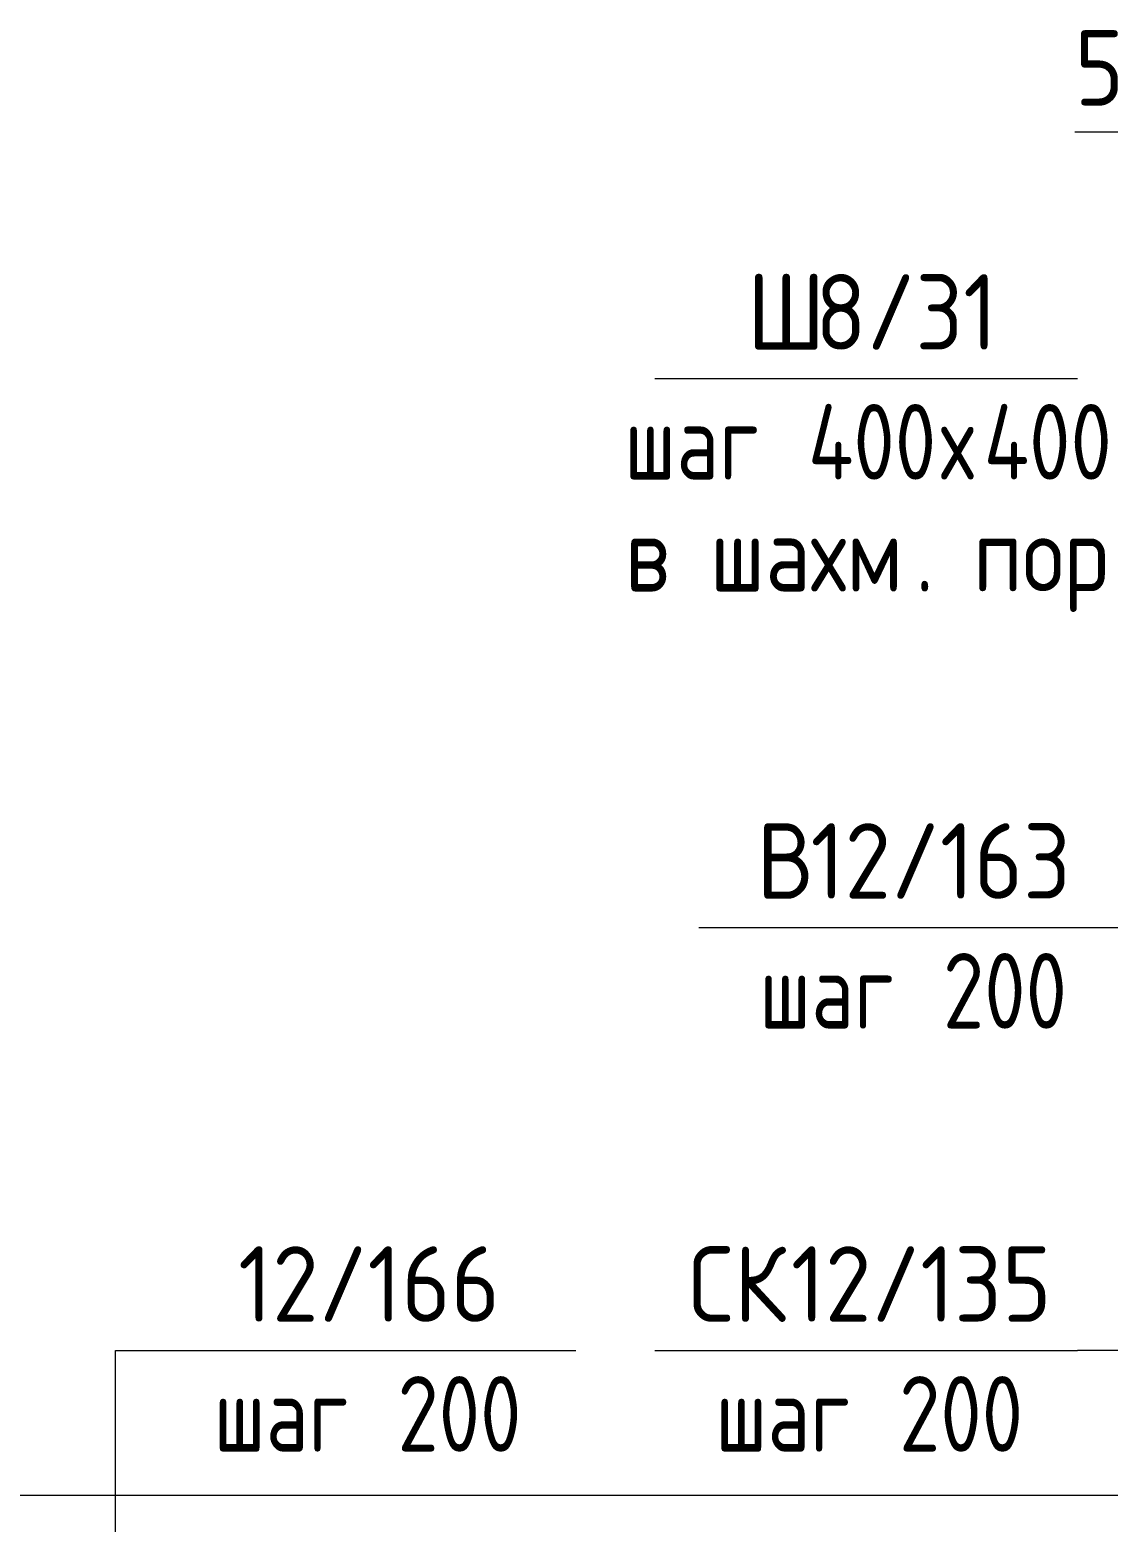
# Model space of a CAD drawing. Header units: millimetres. Extents: x 2384 to 38512, y -3571 to 48684.
# Drawn here: x 28793 to 29508, y -2588 to -1599 of the extents above; entities that cross this region are included whole.
import ezdxf

# ---------------------------------------------------------------- set-up
doc = ezdxf.new("R2010")
doc.units = ezdxf.units.MM
for name, color, linetype, lineweight in [('AA_Dim', 7, 'Continuous', 9), ('AA_Dim-20', 7, 'Continuous', 9), ('AA_Vinoska', 7, 'Continuous', 9), ('Gen_Text', 7, 'Continuous', 9), ('KR_Fundament', 7, 'Continuous', 20)]:
    doc.layers.add(name, color=color, linetype=linetype, lineweight=lineweight)
doc.styles.add('ISOCPEUR_1', font='isocpeur.ttf', dxfattribs={"width": 0.9, "height": 50})
doc.styles.add('ISOCPEUR_2', font='isocpeur.ttf', dxfattribs={"width": 0.8, "height": 50})
doc.styles.add('ISOCPEUR_3', font='isocpeur.ttf', dxfattribs={"width": 0.85, "height": 50})
doc.dimstyles.new('00_Точн_3_знака__прозр_', dxfattribs={"dimscale": 304.8, "dimtxt": 49.799059, "dimasz": 0.111549, "dimexe": 0.098425, "dimexo": 0.065617, "dimgap": 0.006562, "dimtad": 1, "dimdec": 3, "dimrnd": 0.001, "dimdsep": 46, "dimtxsty": 'ISOCPEUR_1', "dimblk1": 'OBLIQUE', "dimblk2": 'OBLIQUE', "dimsah": 1, "dimcen": 0.09, "dimdle": 0.098425, "dimazin": 0, "dimtfac": 1, "dimtdec": 4, "dimtix": 1, "dimtmove": 1, "dimatfit": 3, "dimfxl": 1, "dimtvp": 1, "dimtolj": 1, "dimtzin": 0, "dimlwd": 18, "dimlwe": 18, "dimarcsym": 2})

# ---------------------------------------------------------------- blocks, each defined once
blk = doc.blocks.new('DIMBLOCK186-Сечение 4')
at = {"layer": 'AA_Dim-20', "lineweight": 30}
for p, q in [((29559.19, -1666.94), (29576.19, -1649.94)), ((29617.19, -1666.94), (29634.19, -1649.94)), ((29559.19, -1666.94), (29542.19, -1683.94)), ((29617.19, -1666.94), (29600.19, -1683.94))]:
    blk.add_line(p, q, dxfattribs=at)
at = {"layer": 'AA_Dim-20', "lineweight": 18}
for p, q in [((29485.52, -1666.94), (29568.72, -1666.94)), ((29529.19, -1666.94), (29617.19, -1666.94)), ((29559.19, -1662.89), (29559.19, -1696.94)), ((29559.19, -1666.94), (29559.19, -1662.89)), ((29568.72, -1666.94), (29588.19, -1666.94)), ((29617.19, -1662.89), (29617.19, -1696.94)), ((29617.19, -1666.94), (29617.19, -1662.89))]:
    blk.add_line(p, q, dxfattribs=at)
at = {"layer": 'AA_Dim-20', "color": 0, "lineweight": 18, "insert": (29485.52, -1599.61), "char_height": 50, "width": 75.8478, "attachment_point": 1, "line_spacing_factor": 1.149209, "style": 'ISOCPEUR_1'}
blk.add_mtext('58', dxfattribs=at)
blk = doc.blocks.new('_Oblique')
at = {"color": 0, "linetype": 'ByBlock', "lineweight": -2}
blk.add_line((-0.5, -0.5), (0.5, 0.5), dxfattribs=at)
blk = doc.blocks.new('042_М_Арматуры - Диам длина поз _ Комментарий-2260297-Сечение 4')
at = {"layer": 'AA_Vinoska'}
blk.add_line((-4332.77, -2193.96), (-4052.77, -2193.96), dxfattribs=at)

msp = doc.modelspace()

# ---------------------------------------------------------------- linework, layer by layer
at = {"layer": 'AA_Vinoska'}
for p, q in [((28850.3213, -2474.1319), (28875.1786, -2474.1319)), ((28850.3213, -2612.831), (28850.3213, -2474.1319)), ((29516.487, -2474.1319), (29487.4387, -2474.1319))]:
    msp.add_line(p, q, dxfattribs=at)
at = {"layer": 'KR_Fundament'}
msp.add_line((29559.1945, -2570), (28259.1948, -2570), dxfattribs=at)

# ---------------------------------------------------------------- block references
at = {"layer": 'AA_Vinoska'}
for p in [(33540.2081, 363.5982), (33569.2564, 0), (33207.9481, -280.1748), (33540.2081, -280.1748)]:
    msp.add_blockref('042_М_Арматуры - Диам длина поз _ Комментарий-2260297-Сечение 4', p, dxfattribs=at)

# ---------------------------------------------------------------- texts
at = {"layer": 'AA_Vinoska', "char_height": 50, "attachment_point": 1}
for s, insert, width, style in [('\\fISOCPEUR|b0|i0|c204|p34|;\\W.9;Ш', (29268.4315, -1761.2768), 54.835425, 'ISOCPEUR_1'), ('8/31', (29313.6752, -1761.2768), 144.30375, 'ISOCPEUR_1'), (' 400', (29283.4598, -1847.2579), 137.2489, 'ISOCPEUR_2'), ('400', (29425.2765, -1847.2579), 107.7468, 'ISOCPEUR_2'), ('шаг', (29187.1515, -1847.2579), 116.7257, 'ISOCPEUR_2'), ('\\fISOCPEUR|b0|i0|c204|p34|;\\W.8;х', (29396.7015, -1847.2579), 34.6329, 'ISOCPEUR_2'), ('\\fISOCPEUR|b0|i0|c204|p34|;\\W.9;В', (29274.8898, -2124.875), 43.291125, 'ISOCPEUR_1'), ('12/163', (29310.6085, -2124.875), 210.683475, 'ISOCPEUR_1'), (' 200', (29372.8281, -2210.8561), 133.4008, 'ISOCPEUR_2'), ('шаг', (29276.5198, -2210.8561), 116.7257, 'ISOCPEUR_2'), ('12/166', (28931.4914, -2405.0498), 210.683475, 'ISOCPEUR_1'), ('СК', (29229.7315, -2405.0498), 82.253137, 'ISOCPEUR_1'), ('12/135', (29297.5971, -2405.0498), 210.683475, 'ISOCPEUR_1'), (' 200', (29011.5198, -2491.0309), 133.4008, 'ISOCPEUR_2'), (' 200', (29343.7798, -2491.0309), 133.4008, 'ISOCPEUR_2'), ('шаг', (28915.2114, -2491.0309), 116.7257, 'ISOCPEUR_2'), ('шаг', (29247.4715, -2491.0309), 116.7257, 'ISOCPEUR_2')]:
    msp.add_mtext(s, dxfattribs=dict(at, insert=insert, width=width, style=style))
at = {"layer": 'Gen_Text', "char_height": 50, "attachment_point": 1, "style": 'ISOCPEUR_3'}
for s, insert, width in [('\\fISOCPEUR|b0|i0|c204|p34|;\\W.85; ', (29218.0173, -1921.4114), 31.345981), ('\\fISOCPEUR|b0|i0|c204|p34|;\\W.85;в', (29187.6564, -1921.4114), 36.797456), ('шахм', (29243.8803, -1921.4114), 164.907119), ('пор', (29418.1746, -1921.4114), 110.392369), ('. ', (29379.9423, -1921.4114), 46.337538)]:
    msp.add_mtext(s, dxfattribs=dict(at, insert=insert, width=width))

# ---------------------------------------------------------------- dimensions: what is measured, and where the dimension line sits
at = {"layer": 'AA_Dim', "lineweight": 18}
dim = msp.add_linear_dim(base=(29617.1945, -1666.9359), p1=(29559.1945, -1642.8943), p2=(29617.1945, -1642.8943), dimstyle='00_Точн_3_знака__прозр_', override={"dimpost": '<>', "dimfxl": 58}, dxfattribs=at)
dim.commit()
dim.dimension.update_dxf_attribs({"geometry": 'DIMBLOCK186-Сечение 4', "text_midpoint": (29523.4402, -1632.9465), "dimtype": 160})

doc.saveas('drawing.dxf')
